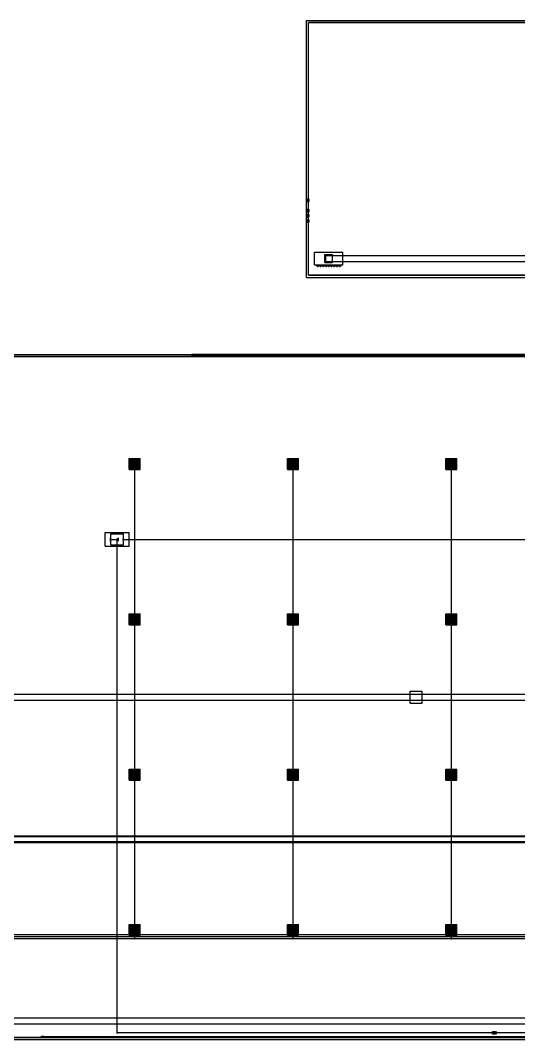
# Model space of a CAD drawing. Header units: millimetres. Extents: x -377000 to -138920, y -238120 to -178478.
# Drawn here: x -324686 to -295628, y -238000 to -178500 of the extents above; entities that cross this region are included whole.
import ezdxf

# ---------------------------------------------------------------- set-up
doc = ezdxf.new("R2010")
doc.units = ezdxf.units.MM

msp = doc.modelspace()

# ---------------------------------------------------------------- linework, layer by layer
at = {"layer": 'electrical'}
for p, q in [((-318006.32, -204400), (-318021.91, -204400)), ((-318021.91, -204400), (-318014.12, -204400)), ((-318014.12, -204400), (-318006.32, -204400)), ((-318014.12, -232120), (-318014.12, -204400)), ((-308773.38, -204400), (-308788.97, -204400)), ((-308788.97, -204400), (-308781.18, -204400)), ((-308781.18, -204400), (-308773.38, -204400)), ((-308781.18, -232120), (-308781.18, -204400)), ((-299540.44, -204400), (-299556.03, -204400)), ((-299556.03, -204400), (-299548.24, -204400)), ((-299548.24, -204400), (-299540.44, -204400)), ((-299548.24, -232120), (-299548.24, -204400)), ((-377000, -226100), (-139000, -226100)), ((-377000, -226100), (-139000, -226100)), ((-377000, -226150), (-139000, -226150)), ((-377000, -226150), (-139000, -226150)), ((-139000, -226450), (-377000, -226450)), ((-139000, -226450), (-377000, -226450)), ((-377000, -226500), (-139000, -226500)), ((-377000, -226500), (-139000, -226500)), ((-181700, -231880), (-334300, -231880)), ((-181700, -232000), (-334300, -232000)), ((-149450, -232120), (-336480, -232120)), ((-181700, -232120), (-334300, -232120)), ((-318006.32, -232120), (-318021.91, -232120)), ((-318021.91, -232120), (-318014.12, -232120)), ((-318014.12, -232120), (-318006.32, -232120)), ((-308773.38, -232120), (-308788.97, -232120)), ((-308788.97, -232120), (-308781.18, -232120)), ((-308781.18, -232120), (-308773.38, -232120)), ((-299540.44, -232120), (-299556.03, -232120)), ((-299556.03, -232120), (-299548.24, -232120)), ((-299548.24, -232120), (-299540.44, -232120)), ((-323465, -237850), (-323465, -237790)), ((-323465, -237790), (-323335, -237790)), ((-323465, -237850), (-323335, -237850)), ((-323391, -237820), (-323404.5, -237812.21)), ((-323404.5, -237812.21), (-323404.5, -237827.79)), ((-323404.5, -237827.79), (-323391, -237820)), ((-323400, -237827.79), (-323400, -237812.21)), ((-323400, -237812.21), (-323400, -237820)), ((-323400, -237820), (-149450, -237820)), ((-323400, -237820), (-323400, -237827.79)), ((-323400, -237820), (-323390.28, -237820)), ((-323390.28, -237820), (-323400, -237820)), ((-323335, -237850), (-323335, -237790))]:
    msp.add_line(p, q, dxfattribs=at)
at = {"layer": 'hvac'}
for p, q in [((-307525, -192775), (-307525, -192025)), ((-307525, -192025), (-305875, -192025)), ((-306925, -192625), (-306925, -192175)), ((-306925, -192175), (-306475, -192175)), ((-306475, -192625), (-306475, -192175)), ((-305875, -192775), (-305875, -192025)), ((-307525, -192775), (-305875, -192775)), ((-307425, -192820), (-307425, -192780)), ((-307425, -192780), (-305975, -192780)), ((-306925, -192625), (-306475, -192625)), ((-306875, -192575), (-306875, -192225)), ((-306875, -192225), (-257825, -192225)), ((-306875, -192575), (-257825, -192575)), ((-305975, -192820), (-305975, -192780)), ((-307425, -192820), (-305975, -192820)), ((-307360, -192860), (-307360, -192800)), ((-307360, -192800), (-307320, -192800)), ((-307360, -192860), (-307320, -192860)), ((-307320, -192860), (-307320, -192800)), ((-307200, -192860), (-307200, -192800)), ((-307200, -192800), (-307160, -192800)), ((-307200, -192860), (-307160, -192860)), ((-307160, -192860), (-307160, -192800)), ((-307040, -192860), (-307040, -192800)), ((-307040, -192800), (-307000, -192800)), ((-307040, -192860), (-307000, -192860)), ((-307000, -192860), (-307000, -192800)), ((-306880, -192860), (-306880, -192800)), ((-306880, -192800), (-306840, -192800)), ((-306880, -192860), (-306840, -192860)), ((-306840, -192860), (-306840, -192800)), ((-306720, -192860), (-306720, -192800)), ((-306720, -192800), (-306680, -192800)), ((-306720, -192860), (-306680, -192860)), ((-306680, -192860), (-306680, -192800)), ((-306560, -192860), (-306560, -192800)), ((-306560, -192800), (-306520, -192800)), ((-306560, -192860), (-306520, -192860)), ((-306520, -192860), (-306520, -192800)), ((-306400, -192860), (-306400, -192800)), ((-306400, -192800), (-306360, -192800)), ((-306400, -192860), (-306360, -192860)), ((-306360, -192860), (-306360, -192800)), ((-306240, -192860), (-306240, -192800)), ((-306240, -192800), (-306200, -192800)), ((-306240, -192860), (-306200, -192860)), ((-306200, -192860), (-306200, -192800)), ((-306080, -192860), (-306080, -192800)), ((-306080, -192800), (-306040, -192800)), ((-306080, -192860), (-306040, -192860)), ((-306040, -192860), (-306040, -192800)), ((-301950, -218350), (-301950, -217650)), ((-301950, -217650), (-301250, -217650)), ((-301250, -218350), (-301250, -217650)), ((-334300, -217825), (-181700, -217825)), ((-334300, -218175), (-181700, -218175)), ((-301950, -218350), (-301250, -218350)), ((-365875, -236725), (-257825, -236725)), ((-365875, -237075), (-257825, -237075))]:
    msp.add_line(p, q, dxfattribs=at)
at = {"layer": 'interiors'}
for p, q in [((-308000, -193500), (-308000, -178500)), ((-308000, -178500), (-208000, -178500)), ((-208120, -178620), (-307880, -178620)), ((-307880, -193380), (-307880, -178620)), ((-307875, -193375), (-307875, -178625)), ((-307875, -178625), (-208125, -178625)), ((-307875, -193375), (-208125, -193375)), ((-308000, -193500), (-259200, -193500)), ((-308000, -193500), (-208000, -193500)), ((-208120, -193380), (-307880, -193380)), ((-259200, -193380), (-307880, -193380)), ((-367000, -198000), (-149000, -198000)), ((-149120, -198120), (-366880, -198120)), ((-366875, -198125), (-149125, -198125)), ((-314680, -198022.5), (-314680, -197977.5)), ((-314680, -197977.5), (-201320, -197977.5)), ((-314680, -198000), (-201320, -198000)), ((-314680, -198120), (-314680, -198000)), ((-314680, -198022.5), (-201320, -198022.5)), ((-314680, -198120), (-201320, -198120)), ((-367000, -238000), (-259200, -238000)), ((-367000, -238000), (-149000, -238000)), ((-149120, -237880), (-366880, -237880)), ((-259200, -237880), (-366880, -237880)), ((-366875, -237875), (-149125, -237875))]:
    msp.add_line(p, q, dxfattribs=at)
at = {"layer": 'lighting'}
for p, q in [((-318334.12, -204720), (-318334.12, -204080)), ((-318334.12, -204080), (-317694.12, -204080)), ((-317694.12, -204720), (-317694.12, -204080)), ((-309101.18, -204720), (-309101.18, -204080)), ((-309101.18, -204080), (-308461.18, -204080)), ((-308461.18, -204720), (-308461.18, -204080)), ((-299868.24, -204720), (-299868.24, -204080)), ((-299868.24, -204080), (-299228.24, -204080)), ((-299228.24, -204720), (-299228.24, -204080)), ((-318294.12, -204680), (-318294.12, -204120)), ((-318294.12, -204120), (-317734.12, -204120)), ((-318294.12, -204680), (-317734.12, -204680)), ((-318260.12, -204670), (-318260.12, -204130)), ((-318260.12, -204130), (-318248.12, -204130)), ((-318260.12, -204670), (-318248.12, -204670)), ((-318248.12, -204670), (-318248.12, -204130)), ((-318180.12, -204670), (-318180.12, -204130)), ((-318180.12, -204130), (-318168.12, -204130)), ((-318180.12, -204670), (-318168.12, -204670)), ((-318168.12, -204670), (-318168.12, -204130)), ((-318100.12, -204670), (-318100.12, -204130)), ((-318100.12, -204130), (-318088.12, -204130)), ((-318100.12, -204670), (-318088.12, -204670)), ((-318088.12, -204670), (-318088.12, -204130)), ((-318020.12, -204670), (-318020.12, -204130)), ((-318020.12, -204130), (-318008.12, -204130)), ((-318020.12, -204670), (-318008.12, -204670)), ((-318005.12, -204400), (-318018.62, -204392.21)), ((-318018.62, -204392.21), (-318018.62, -204407.79)), ((-318018.62, -204407.79), (-318005.12, -204400)), ((-318008.12, -204670), (-318008.12, -204130)), ((-317940.12, -204670), (-317940.12, -204130)), ((-317940.12, -204130), (-317928.12, -204130)), ((-317940.12, -204670), (-317928.12, -204670)), ((-317928.12, -204670), (-317928.12, -204130)), ((-317860.12, -204670), (-317860.12, -204130)), ((-317860.12, -204130), (-317848.12, -204130)), ((-317860.12, -204670), (-317848.12, -204670)), ((-317848.12, -204670), (-317848.12, -204130)), ((-317780.12, -204670), (-317780.12, -204130)), ((-317780.12, -204130), (-317768.12, -204130)), ((-317780.12, -204670), (-317768.12, -204670)), ((-317768.12, -204670), (-317768.12, -204130)), ((-317734.12, -204680), (-317734.12, -204120)), ((-309061.18, -204680), (-309061.18, -204120)), ((-309061.18, -204120), (-308501.18, -204120)), ((-309061.18, -204680), (-308501.18, -204680)), ((-309027.18, -204670), (-309027.18, -204130)), ((-309027.18, -204130), (-309015.18, -204130)), ((-309027.18, -204670), (-309015.18, -204670)), ((-309015.18, -204670), (-309015.18, -204130)), ((-308947.18, -204670), (-308947.18, -204130)), ((-308947.18, -204130), (-308935.18, -204130)), ((-308947.18, -204670), (-308935.18, -204670)), ((-308935.18, -204670), (-308935.18, -204130)), ((-308867.18, -204670), (-308867.18, -204130)), ((-308867.18, -204130), (-308855.18, -204130)), ((-308867.18, -204670), (-308855.18, -204670)), ((-308855.18, -204670), (-308855.18, -204130)), ((-308787.18, -204670), (-308787.18, -204130)), ((-308787.18, -204130), (-308775.18, -204130)), ((-308787.18, -204670), (-308775.18, -204670)), ((-308772.18, -204400), (-308785.68, -204392.21)), ((-308785.68, -204392.21), (-308785.68, -204407.79)), ((-308785.68, -204407.79), (-308772.18, -204400)), ((-308775.18, -204670), (-308775.18, -204130)), ((-308707.18, -204670), (-308707.18, -204130)), ((-308707.18, -204130), (-308695.18, -204130)), ((-308707.18, -204670), (-308695.18, -204670)), ((-308695.18, -204670), (-308695.18, -204130)), ((-308627.18, -204670), (-308627.18, -204130)), ((-308627.18, -204130), (-308615.18, -204130)), ((-308627.18, -204670), (-308615.18, -204670)), ((-308615.18, -204670), (-308615.18, -204130)), ((-308547.18, -204670), (-308547.18, -204130)), ((-308547.18, -204130), (-308535.18, -204130)), ((-308547.18, -204670), (-308535.18, -204670)), ((-308535.18, -204670), (-308535.18, -204130)), ((-308501.18, -204680), (-308501.18, -204120)), ((-299828.24, -204680), (-299828.24, -204120)), ((-299828.24, -204120), (-299268.24, -204120)), ((-299828.24, -204680), (-299268.24, -204680)), ((-299794.24, -204670), (-299794.24, -204130)), ((-299794.24, -204130), (-299782.24, -204130)), ((-299794.24, -204670), (-299782.24, -204670)), ((-299782.24, -204670), (-299782.24, -204130)), ((-299714.24, -204670), (-299714.24, -204130)), ((-299714.24, -204130), (-299702.24, -204130)), ((-299714.24, -204670), (-299702.24, -204670)), ((-299702.24, -204670), (-299702.24, -204130)), ((-299634.24, -204670), (-299634.24, -204130)), ((-299634.24, -204130), (-299622.24, -204130)), ((-299634.24, -204670), (-299622.24, -204670)), ((-299622.24, -204670), (-299622.24, -204130)), ((-299554.24, -204670), (-299554.24, -204130)), ((-299554.24, -204130), (-299542.24, -204130)), ((-299554.24, -204670), (-299542.24, -204670)), ((-299539.24, -204400), (-299552.74, -204392.21)), ((-299552.74, -204392.21), (-299552.74, -204407.79)), ((-299552.74, -204407.79), (-299539.24, -204400)), ((-299542.24, -204670), (-299542.24, -204130)), ((-299474.24, -204670), (-299474.24, -204130)), ((-299474.24, -204130), (-299462.24, -204130)), ((-299474.24, -204670), (-299462.24, -204670)), ((-299462.24, -204670), (-299462.24, -204130)), ((-299394.24, -204670), (-299394.24, -204130)), ((-299394.24, -204130), (-299382.24, -204130)), ((-299394.24, -204670), (-299382.24, -204670)), ((-299382.24, -204670), (-299382.24, -204130)), ((-299314.24, -204670), (-299314.24, -204130)), ((-299314.24, -204130), (-299302.24, -204130)), ((-299314.24, -204670), (-299302.24, -204670)), ((-299302.24, -204670), (-299302.24, -204130)), ((-299268.24, -204680), (-299268.24, -204120)), ((-318334.12, -204720), (-317694.12, -204720)), ((-309101.18, -204720), (-308461.18, -204720)), ((-299868.24, -204720), (-299228.24, -204720)), ((-318334.12, -213786.67), (-318334.12, -213146.67)), ((-318334.12, -213146.67), (-317694.12, -213146.67)), ((-318294.12, -213746.67), (-318294.12, -213186.67)), ((-318294.12, -213186.67), (-317734.12, -213186.67)), ((-318260.12, -213736.67), (-318260.12, -213196.67)), ((-318260.12, -213196.67), (-318248.12, -213196.67)), ((-318248.12, -213736.67), (-318248.12, -213196.67)), ((-318180.12, -213736.67), (-318180.12, -213196.67)), ((-318180.12, -213196.67), (-318168.12, -213196.67)), ((-318168.12, -213736.67), (-318168.12, -213196.67)), ((-318100.12, -213736.67), (-318100.12, -213196.67)), ((-318100.12, -213196.67), (-318088.12, -213196.67)), ((-318088.12, -213736.67), (-318088.12, -213196.67)), ((-318020.12, -213736.67), (-318020.12, -213196.67)), ((-318020.12, -213196.67), (-318008.12, -213196.67)), ((-318005.12, -213466.67), (-318018.62, -213458.87)), ((-318018.62, -213458.87), (-318018.62, -213474.46)), ((-318018.62, -213474.46), (-318005.12, -213466.67)), ((-318008.12, -213736.67), (-318008.12, -213196.67)), ((-317940.12, -213736.67), (-317940.12, -213196.67)), ((-317940.12, -213196.67), (-317928.12, -213196.67)), ((-317928.12, -213736.67), (-317928.12, -213196.67)), ((-317860.12, -213736.67), (-317860.12, -213196.67)), ((-317860.12, -213196.67), (-317848.12, -213196.67)), ((-317848.12, -213736.67), (-317848.12, -213196.67)), ((-317780.12, -213736.67), (-317780.12, -213196.67)), ((-317780.12, -213196.67), (-317768.12, -213196.67)), ((-317768.12, -213736.67), (-317768.12, -213196.67)), ((-317734.12, -213746.67), (-317734.12, -213186.67)), ((-317694.12, -213786.67), (-317694.12, -213146.67)), ((-309101.18, -213786.67), (-309101.18, -213146.67)), ((-309101.18, -213146.67), (-308461.18, -213146.67)), ((-309061.18, -213746.67), (-309061.18, -213186.67)), ((-309061.18, -213186.67), (-308501.18, -213186.67)), ((-309027.18, -213736.67), (-309027.18, -213196.67)), ((-309027.18, -213196.67), (-309015.18, -213196.67)), ((-309015.18, -213736.67), (-309015.18, -213196.67)), ((-308947.18, -213736.67), (-308947.18, -213196.67)), ((-308947.18, -213196.67), (-308935.18, -213196.67)), ((-308935.18, -213736.67), (-308935.18, -213196.67)), ((-308867.18, -213736.67), (-308867.18, -213196.67)), ((-308867.18, -213196.67), (-308855.18, -213196.67)), ((-308855.18, -213736.67), (-308855.18, -213196.67)), ((-308787.18, -213736.67), (-308787.18, -213196.67)), ((-308787.18, -213196.67), (-308775.18, -213196.67)), ((-308772.18, -213466.67), (-308785.68, -213458.87)), ((-308785.68, -213458.87), (-308785.68, -213474.46)), ((-308785.68, -213474.46), (-308772.18, -213466.67)), ((-308775.18, -213736.67), (-308775.18, -213196.67)), ((-308707.18, -213736.67), (-308707.18, -213196.67)), ((-308707.18, -213196.67), (-308695.18, -213196.67)), ((-308695.18, -213736.67), (-308695.18, -213196.67)), ((-308627.18, -213736.67), (-308627.18, -213196.67)), ((-308627.18, -213196.67), (-308615.18, -213196.67)), ((-308615.18, -213736.67), (-308615.18, -213196.67)), ((-308547.18, -213736.67), (-308547.18, -213196.67)), ((-308547.18, -213196.67), (-308535.18, -213196.67)), ((-308535.18, -213736.67), (-308535.18, -213196.67)), ((-308501.18, -213746.67), (-308501.18, -213186.67)), ((-308461.18, -213786.67), (-308461.18, -213146.67)), ((-299868.24, -213786.67), (-299868.24, -213146.67)), ((-299868.24, -213146.67), (-299228.24, -213146.67)), ((-299828.24, -213746.67), (-299828.24, -213186.67)), ((-299828.24, -213186.67), (-299268.24, -213186.67)), ((-299794.24, -213736.67), (-299794.24, -213196.67)), ((-299794.24, -213196.67), (-299782.24, -213196.67)), ((-299782.24, -213736.67), (-299782.24, -213196.67)), ((-299714.24, -213736.67), (-299714.24, -213196.67)), ((-299714.24, -213196.67), (-299702.24, -213196.67)), ((-299702.24, -213736.67), (-299702.24, -213196.67)), ((-299634.24, -213736.67), (-299634.24, -213196.67)), ((-299634.24, -213196.67), (-299622.24, -213196.67)), ((-299622.24, -213736.67), (-299622.24, -213196.67)), ((-299554.24, -213736.67), (-299554.24, -213196.67)), ((-299554.24, -213196.67), (-299542.24, -213196.67)), ((-299539.24, -213466.67), (-299552.74, -213458.87)), ((-299552.74, -213458.87), (-299552.74, -213474.46)), ((-299552.74, -213474.46), (-299539.24, -213466.67)), ((-299542.24, -213736.67), (-299542.24, -213196.67)), ((-299474.24, -213736.67), (-299474.24, -213196.67)), ((-299474.24, -213196.67), (-299462.24, -213196.67)), ((-299462.24, -213736.67), (-299462.24, -213196.67)), ((-299394.24, -213736.67), (-299394.24, -213196.67)), ((-299394.24, -213196.67), (-299382.24, -213196.67)), ((-299382.24, -213736.67), (-299382.24, -213196.67)), ((-299314.24, -213736.67), (-299314.24, -213196.67)), ((-299314.24, -213196.67), (-299302.24, -213196.67)), ((-299302.24, -213736.67), (-299302.24, -213196.67)), ((-299268.24, -213746.67), (-299268.24, -213186.67)), ((-299228.24, -213786.67), (-299228.24, -213146.67)), ((-318334.12, -213786.67), (-317694.12, -213786.67)), ((-318294.12, -213746.67), (-317734.12, -213746.67)), ((-318260.12, -213736.67), (-318248.12, -213736.67)), ((-318180.12, -213736.67), (-318168.12, -213736.67)), ((-318100.12, -213736.67), (-318088.12, -213736.67)), ((-318020.12, -213736.67), (-318008.12, -213736.67)), ((-317940.12, -213736.67), (-317928.12, -213736.67)), ((-317860.12, -213736.67), (-317848.12, -213736.67)), ((-317780.12, -213736.67), (-317768.12, -213736.67)), ((-309101.18, -213786.67), (-308461.18, -213786.67)), ((-309061.18, -213746.67), (-308501.18, -213746.67)), ((-309027.18, -213736.67), (-309015.18, -213736.67)), ((-308947.18, -213736.67), (-308935.18, -213736.67)), ((-308867.18, -213736.67), (-308855.18, -213736.67)), ((-308787.18, -213736.67), (-308775.18, -213736.67)), ((-308707.18, -213736.67), (-308695.18, -213736.67)), ((-308627.18, -213736.67), (-308615.18, -213736.67)), ((-308547.18, -213736.67), (-308535.18, -213736.67)), ((-299868.24, -213786.67), (-299228.24, -213786.67)), ((-299828.24, -213746.67), (-299268.24, -213746.67)), ((-299794.24, -213736.67), (-299782.24, -213736.67)), ((-299714.24, -213736.67), (-299702.24, -213736.67)), ((-299634.24, -213736.67), (-299622.24, -213736.67)), ((-299554.24, -213736.67), (-299542.24, -213736.67)), ((-299474.24, -213736.67), (-299462.24, -213736.67)), ((-299394.24, -213736.67), (-299382.24, -213736.67)), ((-299314.24, -213736.67), (-299302.24, -213736.67)), ((-318334.12, -222853.33), (-318334.12, -222213.33)), ((-318334.12, -222213.33), (-317694.12, -222213.33)), ((-318294.12, -222813.33), (-318294.12, -222253.33)), ((-318294.12, -222253.33), (-317734.12, -222253.33)), ((-318260.12, -222803.33), (-318260.12, -222263.33)), ((-318260.12, -222263.33), (-318248.12, -222263.33)), ((-318248.12, -222803.33), (-318248.12, -222263.33)), ((-318180.12, -222803.33), (-318180.12, -222263.33)), ((-318180.12, -222263.33), (-318168.12, -222263.33)), ((-318168.12, -222803.33), (-318168.12, -222263.33)), ((-318100.12, -222803.33), (-318100.12, -222263.33)), ((-318100.12, -222263.33), (-318088.12, -222263.33)), ((-318088.12, -222803.33), (-318088.12, -222263.33)), ((-318020.12, -222803.33), (-318020.12, -222263.33)), ((-318020.12, -222263.33), (-318008.12, -222263.33)), ((-318005.12, -222533.33), (-318018.62, -222525.54)), ((-318018.62, -222525.54), (-318018.62, -222541.13)), ((-318008.12, -222803.33), (-318008.12, -222263.33)), ((-317940.12, -222803.33), (-317940.12, -222263.33)), ((-317940.12, -222263.33), (-317928.12, -222263.33)), ((-317928.12, -222803.33), (-317928.12, -222263.33)), ((-317860.12, -222803.33), (-317860.12, -222263.33)), ((-317860.12, -222263.33), (-317848.12, -222263.33)), ((-317848.12, -222803.33), (-317848.12, -222263.33)), ((-317780.12, -222803.33), (-317780.12, -222263.33)), ((-317780.12, -222263.33), (-317768.12, -222263.33)), ((-317768.12, -222803.33), (-317768.12, -222263.33)), ((-317734.12, -222813.33), (-317734.12, -222253.33)), ((-317694.12, -222853.33), (-317694.12, -222213.33)), ((-309101.18, -222853.33), (-309101.18, -222213.33)), ((-309101.18, -222213.33), (-308461.18, -222213.33)), ((-309061.18, -222813.33), (-309061.18, -222253.33)), ((-309061.18, -222253.33), (-308501.18, -222253.33)), ((-309027.18, -222803.33), (-309027.18, -222263.33)), ((-309027.18, -222263.33), (-309015.18, -222263.33)), ((-309015.18, -222803.33), (-309015.18, -222263.33)), ((-308947.18, -222803.33), (-308947.18, -222263.33)), ((-308947.18, -222263.33), (-308935.18, -222263.33)), ((-308935.18, -222803.33), (-308935.18, -222263.33)), ((-308867.18, -222803.33), (-308867.18, -222263.33)), ((-308867.18, -222263.33), (-308855.18, -222263.33)), ((-308855.18, -222803.33), (-308855.18, -222263.33)), ((-308787.18, -222803.33), (-308787.18, -222263.33)), ((-308787.18, -222263.33), (-308775.18, -222263.33)), ((-308772.18, -222533.33), (-308785.68, -222525.54)), ((-308785.68, -222525.54), (-308785.68, -222541.13)), ((-308775.18, -222803.33), (-308775.18, -222263.33)), ((-308707.18, -222803.33), (-308707.18, -222263.33)), ((-308707.18, -222263.33), (-308695.18, -222263.33)), ((-308695.18, -222803.33), (-308695.18, -222263.33)), ((-308627.18, -222803.33), (-308627.18, -222263.33)), ((-308627.18, -222263.33), (-308615.18, -222263.33)), ((-308615.18, -222803.33), (-308615.18, -222263.33)), ((-308547.18, -222803.33), (-308547.18, -222263.33)), ((-308547.18, -222263.33), (-308535.18, -222263.33)), ((-308535.18, -222803.33), (-308535.18, -222263.33)), ((-308501.18, -222813.33), (-308501.18, -222253.33)), ((-308461.18, -222853.33), (-308461.18, -222213.33)), ((-299868.24, -222853.33), (-299868.24, -222213.33)), ((-299868.24, -222213.33), (-299228.24, -222213.33)), ((-299828.24, -222813.33), (-299828.24, -222253.33)), ((-299828.24, -222253.33), (-299268.24, -222253.33)), ((-299794.24, -222803.33), (-299794.24, -222263.33)), ((-299794.24, -222263.33), (-299782.24, -222263.33)), ((-299782.24, -222803.33), (-299782.24, -222263.33)), ((-299714.24, -222803.33), (-299714.24, -222263.33)), ((-299714.24, -222263.33), (-299702.24, -222263.33)), ((-299702.24, -222803.33), (-299702.24, -222263.33)), ((-299634.24, -222803.33), (-299634.24, -222263.33)), ((-299634.24, -222263.33), (-299622.24, -222263.33)), ((-299622.24, -222803.33), (-299622.24, -222263.33)), ((-299554.24, -222803.33), (-299554.24, -222263.33)), ((-299554.24, -222263.33), (-299542.24, -222263.33)), ((-299539.24, -222533.33), (-299552.74, -222525.54)), ((-299552.74, -222525.54), (-299552.74, -222541.13)), ((-299542.24, -222803.33), (-299542.24, -222263.33)), ((-299474.24, -222803.33), (-299474.24, -222263.33)), ((-299474.24, -222263.33), (-299462.24, -222263.33)), ((-299462.24, -222803.33), (-299462.24, -222263.33)), ((-299394.24, -222803.33), (-299394.24, -222263.33)), ((-299394.24, -222263.33), (-299382.24, -222263.33)), ((-299382.24, -222803.33), (-299382.24, -222263.33)), ((-299314.24, -222803.33), (-299314.24, -222263.33)), ((-299314.24, -222263.33), (-299302.24, -222263.33)), ((-299302.24, -222803.33), (-299302.24, -222263.33)), ((-299268.24, -222813.33), (-299268.24, -222253.33)), ((-299228.24, -222853.33), (-299228.24, -222213.33)), ((-318334.12, -222853.33), (-317694.12, -222853.33)), ((-318294.12, -222813.33), (-317734.12, -222813.33)), ((-318260.12, -222803.33), (-318248.12, -222803.33)), ((-318180.12, -222803.33), (-318168.12, -222803.33)), ((-318100.12, -222803.33), (-318088.12, -222803.33)), ((-318020.12, -222803.33), (-318008.12, -222803.33)), ((-318018.62, -222541.13), (-318005.12, -222533.33)), ((-317940.12, -222803.33), (-317928.12, -222803.33)), ((-317860.12, -222803.33), (-317848.12, -222803.33)), ((-317780.12, -222803.33), (-317768.12, -222803.33)), ((-309101.18, -222853.33), (-308461.18, -222853.33)), ((-309061.18, -222813.33), (-308501.18, -222813.33)), ((-309027.18, -222803.33), (-309015.18, -222803.33)), ((-308947.18, -222803.33), (-308935.18, -222803.33)), ((-308867.18, -222803.33), (-308855.18, -222803.33)), ((-308787.18, -222803.33), (-308775.18, -222803.33)), ((-308785.68, -222541.13), (-308772.18, -222533.33)), ((-308707.18, -222803.33), (-308695.18, -222803.33)), ((-308627.18, -222803.33), (-308615.18, -222803.33)), ((-308547.18, -222803.33), (-308535.18, -222803.33)), ((-299868.24, -222853.33), (-299228.24, -222853.33)), ((-299828.24, -222813.33), (-299268.24, -222813.33)), ((-299794.24, -222803.33), (-299782.24, -222803.33)), ((-299714.24, -222803.33), (-299702.24, -222803.33)), ((-299634.24, -222803.33), (-299622.24, -222803.33)), ((-299554.24, -222803.33), (-299542.24, -222803.33)), ((-299552.74, -222541.13), (-299539.24, -222533.33)), ((-299474.24, -222803.33), (-299462.24, -222803.33)), ((-299394.24, -222803.33), (-299382.24, -222803.33)), ((-299314.24, -222803.33), (-299302.24, -222803.33)), ((-318334.12, -231920), (-318334.12, -231280)), ((-318334.12, -231280), (-317694.12, -231280)), ((-318294.12, -231880), (-318294.12, -231320)), ((-318294.12, -231320), (-317734.12, -231320)), ((-318260.12, -231870), (-318260.12, -231330)), ((-318260.12, -231330), (-318248.12, -231330)), ((-318248.12, -231870), (-318248.12, -231330)), ((-318180.12, -231870), (-318180.12, -231330)), ((-318180.12, -231330), (-318168.12, -231330)), ((-318168.12, -231870), (-318168.12, -231330)), ((-318100.12, -231870), (-318100.12, -231330)), ((-318100.12, -231330), (-318088.12, -231330)), ((-318088.12, -231870), (-318088.12, -231330)), ((-318020.12, -231870), (-318020.12, -231330)), ((-318020.12, -231330), (-318008.12, -231330)), ((-318008.12, -231870), (-318008.12, -231330)), ((-317940.12, -231870), (-317940.12, -231330)), ((-317940.12, -231330), (-317928.12, -231330)), ((-317928.12, -231870), (-317928.12, -231330)), ((-317860.12, -231870), (-317860.12, -231330)), ((-317860.12, -231330), (-317848.12, -231330)), ((-317848.12, -231870), (-317848.12, -231330)), ((-317780.12, -231870), (-317780.12, -231330)), ((-317780.12, -231330), (-317768.12, -231330)), ((-317768.12, -231870), (-317768.12, -231330)), ((-317734.12, -231880), (-317734.12, -231320)), ((-317694.12, -231920), (-317694.12, -231280)), ((-309101.18, -231920), (-309101.18, -231280)), ((-309101.18, -231280), (-308461.18, -231280)), ((-309061.18, -231880), (-309061.18, -231320)), ((-309061.18, -231320), (-308501.18, -231320)), ((-309027.18, -231870), (-309027.18, -231330)), ((-309027.18, -231330), (-309015.18, -231330)), ((-309015.18, -231870), (-309015.18, -231330)), ((-308947.18, -231870), (-308947.18, -231330)), ((-308947.18, -231330), (-308935.18, -231330)), ((-308935.18, -231870), (-308935.18, -231330)), ((-308867.18, -231870), (-308867.18, -231330)), ((-308867.18, -231330), (-308855.18, -231330)), ((-308855.18, -231870), (-308855.18, -231330)), ((-308787.18, -231870), (-308787.18, -231330)), ((-308787.18, -231330), (-308775.18, -231330)), ((-308775.18, -231870), (-308775.18, -231330)), ((-308707.18, -231870), (-308707.18, -231330)), ((-308707.18, -231330), (-308695.18, -231330)), ((-308695.18, -231870), (-308695.18, -231330)), ((-308627.18, -231870), (-308627.18, -231330)), ((-308627.18, -231330), (-308615.18, -231330)), ((-308615.18, -231870), (-308615.18, -231330)), ((-308547.18, -231870), (-308547.18, -231330)), ((-308547.18, -231330), (-308535.18, -231330)), ((-308535.18, -231870), (-308535.18, -231330)), ((-308501.18, -231880), (-308501.18, -231320)), ((-308461.18, -231920), (-308461.18, -231280)), ((-299868.24, -231920), (-299868.24, -231280)), ((-299868.24, -231280), (-299228.24, -231280)), ((-299828.24, -231880), (-299828.24, -231320)), ((-299828.24, -231320), (-299268.24, -231320)), ((-299794.24, -231870), (-299794.24, -231330)), ((-299794.24, -231330), (-299782.24, -231330)), ((-299782.24, -231870), (-299782.24, -231330)), ((-299714.24, -231870), (-299714.24, -231330)), ((-299714.24, -231330), (-299702.24, -231330)), ((-299702.24, -231870), (-299702.24, -231330)), ((-299634.24, -231870), (-299634.24, -231330)), ((-299634.24, -231330), (-299622.24, -231330)), ((-299622.24, -231870), (-299622.24, -231330)), ((-299554.24, -231870), (-299554.24, -231330)), ((-299554.24, -231330), (-299542.24, -231330)), ((-299542.24, -231870), (-299542.24, -231330)), ((-299474.24, -231870), (-299474.24, -231330)), ((-299474.24, -231330), (-299462.24, -231330)), ((-299462.24, -231870), (-299462.24, -231330)), ((-299394.24, -231870), (-299394.24, -231330)), ((-299394.24, -231330), (-299382.24, -231330)), ((-299382.24, -231870), (-299382.24, -231330)), ((-299314.24, -231870), (-299314.24, -231330)), ((-299314.24, -231330), (-299302.24, -231330)), ((-299302.24, -231870), (-299302.24, -231330)), ((-299268.24, -231880), (-299268.24, -231320)), ((-299228.24, -231920), (-299228.24, -231280)), ((-318334.12, -231920), (-317694.12, -231920)), ((-318294.12, -231880), (-317734.12, -231880)), ((-318260.12, -231870), (-318248.12, -231870)), ((-318180.12, -231870), (-318168.12, -231870)), ((-318100.12, -231870), (-318088.12, -231870)), ((-318020.12, -231870), (-318008.12, -231870)), ((-318005.12, -231600), (-318018.62, -231592.21)), ((-318018.62, -231592.21), (-318018.62, -231607.79)), ((-318018.62, -231607.79), (-318005.12, -231600)), ((-317940.12, -231870), (-317928.12, -231870)), ((-317860.12, -231870), (-317848.12, -231870)), ((-317780.12, -231870), (-317768.12, -231870)), ((-309101.18, -231920), (-308461.18, -231920)), ((-309061.18, -231880), (-308501.18, -231880)), ((-309027.18, -231870), (-309015.18, -231870)), ((-308947.18, -231870), (-308935.18, -231870)), ((-308867.18, -231870), (-308855.18, -231870)), ((-308787.18, -231870), (-308775.18, -231870)), ((-308772.18, -231600), (-308785.68, -231592.21)), ((-308785.68, -231592.21), (-308785.68, -231607.79)), ((-308785.68, -231607.79), (-308772.18, -231600)), ((-308707.18, -231870), (-308695.18, -231870)), ((-308627.18, -231870), (-308615.18, -231870)), ((-308547.18, -231870), (-308535.18, -231870)), ((-299868.24, -231920), (-299228.24, -231920)), ((-299828.24, -231880), (-299268.24, -231880)), ((-299794.24, -231870), (-299782.24, -231870)), ((-299714.24, -231870), (-299702.24, -231870)), ((-299634.24, -231870), (-299622.24, -231870)), ((-299554.24, -231870), (-299542.24, -231870)), ((-299539.24, -231600), (-299552.74, -231592.21)), ((-299552.74, -231592.21), (-299552.74, -231607.79)), ((-299552.74, -231607.79), (-299539.24, -231600)), ((-299474.24, -231870), (-299462.24, -231870)), ((-299394.24, -231870), (-299382.24, -231870)), ((-299314.24, -231870), (-299302.24, -231870))]:
    msp.add_line(p, q, dxfattribs=at)
at = {"layer": 'sensors'}
for p, q in [((-307960, -189080), (-307960, -188920)), ((-307960, -188920), (-307860, -188920)), ((-307960, -189080), (-307860, -189080)), ((-307860, -189080), (-307860, -188920)), ((-307855, -189055), (-307855, -188945)), ((-307855, -188945), (-307835, -188945)), ((-307855, -189055), (-307835, -189055)), ((-307835, -189055), (-307835, -188945)), ((-307960, -189680), (-307960, -189520)), ((-307960, -189520), (-307860, -189520)), ((-307960, -189680), (-307860, -189680)), ((-307860, -189680), (-307860, -189520)), ((-307855, -189655), (-307855, -189545)), ((-307855, -189545), (-307835, -189545)), ((-307855, -189655), (-307835, -189655)), ((-307835, -189655), (-307835, -189545)), ((-307960, -189980), (-307960, -189820)), ((-307960, -189820), (-307860, -189820)), ((-307960, -189980), (-307860, -189980)), ((-307960, -190280), (-307960, -190120)), ((-307960, -190120), (-307860, -190120)), ((-307960, -190280), (-307860, -190280)), ((-307860, -189980), (-307860, -189820)), ((-307860, -190280), (-307860, -190120)), ((-307855, -189955), (-307855, -189845)), ((-307855, -189845), (-307835, -189845)), ((-307855, -189955), (-307835, -189955)), ((-307855, -190255), (-307855, -190145)), ((-307855, -190145), (-307835, -190145)), ((-307855, -190255), (-307835, -190255)), ((-307835, -189955), (-307835, -189845)), ((-307835, -190255), (-307835, -190145)), ((-297156, -237600), (-297156, -237525)), ((-297156, -237525), (-297156, -237600)), ((-297156, -237600), (-296936, -237600)), ((-297156, -237600), (-297156, -237675)), ((-297156, -237675), (-297156, -237600)), ((-297126, -237670), (-297126, -237530)), ((-297126, -237530), (-296966, -237530)), ((-297126, -237670), (-296966, -237670)), ((-296966, -237670), (-296966, -237530)), ((-296936, -237600), (-296936, -237525)), ((-296936, -237525), (-296936, -237600)), ((-296936, -237600), (-296936, -237675)), ((-296936, -237675), (-296936, -237600))]:
    msp.add_line(p, q, dxfattribs=at)
at = {"layer": 'water'}
for p, q in [((-319740, -209200), (-319740, -208400)), ((-319740, -208400), (-318340, -208400)), ((-319440, -208741.22), (-319440, -208704.89)), ((-319440, -208704.89), (-319440, -208800)), ((-319440, -208858.78), (-319440, -208741.22)), ((-319440, -208800), (-318990, -208800)), ((-319440, -208800), (-319440, -208895.11)), ((-319415, -209125), (-319415, -208475)), ((-319415, -208475), (-318665, -208475)), ((-319090, -208800), (-319015, -208756.7)), ((-319015, -208843.3), (-319090, -208800)), ((-318996.7, -208800), (-319083.3, -208800)), ((-319083.3, -208800), (-319040, -208800)), ((-319040, -208800), (-318996.7, -208800)), ((-319040, -237600), (-319040, -208800)), ((-319040, -208800), (-318986, -208800)), ((-318986, -208800), (-319040, -208800)), ((-319015, -208756.7), (-319015, -208843.3)), ((-318990, -208741.22), (-318990, -208704.89)), ((-318990, -208704.89), (-318990, -208800)), ((-318990, -208858.78), (-318990, -208741.22)), ((-318990, -208800), (-318990, -208895.11)), ((-318640, -208800), (-318715, -208756.7)), ((-318715, -208756.7), (-318715, -208843.3)), ((-318715, -208843.3), (-318640, -208800)), ((-318690, -208843.3), (-318690, -208756.7)), ((-318690, -208756.7), (-318690, -208800)), ((-318690, -208800), (-255750, -208800)), ((-318690, -208800), (-318690, -208843.3)), ((-318690, -208800), (-318636, -208800)), ((-318636, -208800), (-318690, -208800)), ((-318665, -209125), (-318665, -208475)), ((-318340, -209200), (-318340, -208400)), ((-319740, -209200), (-318340, -209200)), ((-319440, -208895.11), (-319440, -208858.78)), ((-319415, -209125), (-318665, -209125)), ((-318990, -208895.11), (-318990, -208858.78)), ((-318996.7, -237600), (-319083.3, -237600)), ((-319083.3, -237600), (-319040, -237600)), ((-319040, -237643.3), (-319040, -237556.7)), ((-319040, -237556.7), (-319040, -237600)), ((-319040, -237600), (-319040, -237643.3)), ((-256200, -237600), (-319040, -237600)), ((-319040, -237600), (-318996.7, -237600)), ((-319040, -237600), (-318986, -237600)), ((-318986, -237600), (-319040, -237600))]:
    msp.add_line(p, q, dxfattribs=at)

doc.saveas('drawing.dxf')
